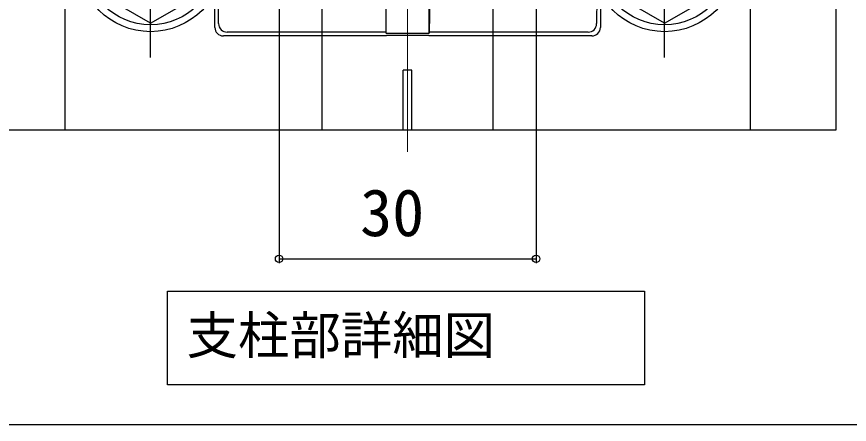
# Model space of a CAD drawing. Units: millimetres, scale not verified. Extents: x -875 to 875, y -1300 to 1292.
# Drawn here: x 114.4 to 308.8, y -1299.6 to -1204.5 of the extents above; entities that cross this region are included whole.
import ezdxf
from ezdxf.enums import TextEntityAlignment as Align

# ---------------------------------------------------------------- set-up
doc = ezdxf.new("R2010")
doc.units = ezdxf.units.MM
doc.header["$LTSCALE"] = 8
for name, color, linetype in [('0-1_USER1', 3, 'Continuous'), ('0-5_YKK_13', 4, 'Continuous'), ('0-7_YKK_D', 6, 'Continuous'), ('0-8_YKK_ZWAK', 7, 'Continuous')]:
    doc.layers.add(name, color=color, linetype=linetype)
doc.layers.add('0-4_YKK_12', color=2, linetype='Continuous', lineweight=18)
doc.styles.add('ＭＳ ゴシック', font='')
doc.styles.get('ＭＳ ゴシック').set_extended_font_data('MS Gothic')

msp = doc.modelspace()

# ---------------------------------------------------------------- linework, layer by layer
at = {"layer": '0-1_USER1'}
msp.add_lwpolyline([(149.653, -1282.505), (149.653, -1268.505), (260.96, -1268.505), (260.96, -1290.387), (149.653, -1290.387)], close=True, dxfattribs=at)
at = {"layer": '0-4_YKK_12'}
msp.add_line((205.687, -1235.997), (205.687, -1025.997), dxfattribs=at)
at = {"layer": '0-5_YKK_13'}
for p, q in [((125.687, -1162.825), (125.687, -1230.997)), ((285.687, -1162.825), (285.687, -1230.997)), ((145.687, -1213.997), (145.687, -1167.997)), ((265.687, -1213.997), (265.687, -1167.997)), ((160.687, -1207), (160.687, -1178.997)), ((161.555, -1206.124), (161.431, -1178.997)), ((249.943, -1178.997), (249.819, -1206.124)), ((250.687, -1178.997), (250.687, -1207)), ((200.582, -1187.526), (200.582, -1206.115)), ((200.685, -1208.322), (200.631, -1187.543)), ((210.689, -1208.322), (210.742, -1187.543)), ((210.792, -1187.526), (210.792, -1206.115)), ((145.687, -1205.997), (132.687, -1198.514)), ((145.687, -1205.997), (158.687, -1198.514)), ((265.687, -1205.997), (252.687, -1198.514)), ((265.687, -1205.997), (278.687, -1198.514)), ((200.687, -1208.997), (162.675, -1208.997)), ((200.615, -1208.112), (163.552, -1208.112)), ((200.615, -1208.112), (200.685, -1208.322)), ((200.685, -1208.322), (210.689, -1208.322)), ((200.687, -1208.997), (200.757, -1208.786)), ((200.757, -1208.786), (210.617, -1208.786)), ((210.617, -1208.786), (210.687, -1208.997)), ((248.699, -1208.997), (210.687, -1208.997)), ((210.759, -1208.112), (210.689, -1208.322)), ((247.822, -1208.112), (210.759, -1208.112)), ((206.687, -1216.997), (204.687, -1216.997)), ((204.687, -1230.997), (204.687, -1216.997)), ((206.687, -1230.997), (206.687, -1216.997)), ((285.687, -1230.997), (125.687, -1230.997))]:
    msp.add_line(p, q, dxfattribs=at)
for points in [[(185.687, -1150.997), (185.687, -1230.997), (105.687, -1230.997), (105.687, -1150.997)], [(305.687, -1150.997), (305.687, -1230.997), (225.687, -1230.997), (225.687, -1150.997)]]:
    msp.add_lwpolyline(points, close=True, dxfattribs=at)
for centre, radius in [((145.687, -1190.997), 17), ((265.687, -1190.997), 17), ((145.687, -1190.997), 15.4), ((265.687, -1190.997), 15.4)]:
    msp.add_circle(centre, radius, dxfattribs=at)
for centre, start, end in [((163.559, -1206.109), 180.44387, 269.81844), ((247.815, -1206.109), 270.18156, 359.55613)]:
    msp.add_arc(centre, 2.004, start, end, dxfattribs=at)
for centre, major_axis, ratio, start_param, end_param in [((162.69, -1206.985), (0.974, 1.765), 0.991424, 2.0784135, 3.641926), ((200.617, -1206.115), (0, 2), 0.017455, 1.5707963, 3.0892328), ((210.757, -1206.115), (0, 2), 0.017455, 3.1939525, 4.712389), ((248.684, -1206.985), (-0.974, 1.765), 0.991424, 2.6412593, 4.2047718)]:
    msp.add_ellipse(centre, major_axis=major_axis, ratio=ratio, start_param=start_param, end_param=end_param, dxfattribs=at)
at = {"layer": '0-7_YKK_D'}
for p, q in [((175.687, -1181.397), (175.687, -1261.997)), ((235.687, -1181.397), (235.687, -1261.997)), ((175.687, -1260.997), (235.687, -1260.997))]:
    msp.add_line(p, q, dxfattribs=at)
for centre in [(175.687, -1260.997), (235.687, -1260.997)]:
    msp.add_circle(centre, 0.875, dxfattribs=at)
at = {"layer": '0-8_YKK_ZWAK'}
msp.add_lwpolyline([(-875, -1299.6), (875, -1299.6), (875, 1250.4)], dxfattribs=at)

# ---------------------------------------------------------------- texts
at = {"layer": '0-1_USER1', "style": 'ＭＳ ゴシック'}
msp.add_text('支柱部詳細図', height=8.798, dxfattribs=at).set_placement((154.095, -1285.851), align=Align.BOTTOM_LEFT)
at = {"layer": '0-7_YKK_D', "style": 'ＭＳ ゴシック'}
msp.add_text('30', height=11, dxfattribs=at).set_placement((194.607, -1258.997), align=Align.BOTTOM_LEFT)

doc.saveas('drawing.dxf')
